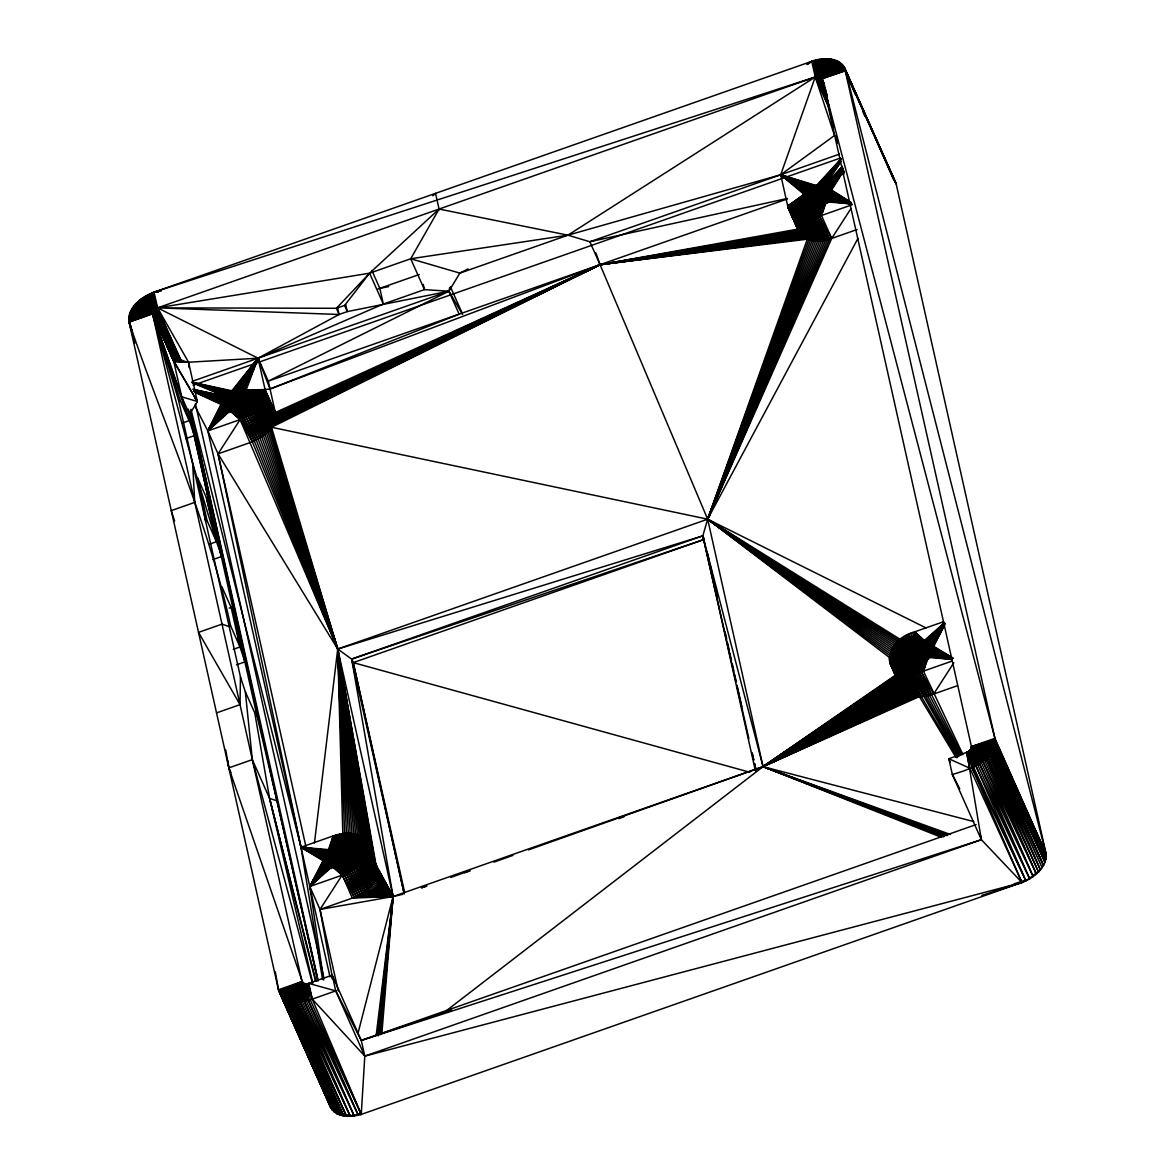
<?xml version="1.0" encoding="UTF-8"?>
<svg xmlns="http://www.w3.org/2000/svg" width="1175" height="1175" viewBox="0 0 1175 1175"><rect width="100%" height="100%" fill="white"/><g stroke="black" fill="none" stroke-linecap="round" stroke-linejoin="round"><path stroke-width="1.5" d="M332.202 978.819L332.217 975.177L307.527 983.754L303.855 983.563L301.99 981.551L152.574 313.843L152.97 311.507L157.567 307.865L815.259 77.007L813.761 60.63C824.013 57.487 838.818 57.237 844.634 68.047L896.158 183.917L1046.176 854.298C1046.631 868.149 1033.648 877.945 1021.971 882.513L361.268 1114.399C351.119 1117.41 336.975 1117.807 330.718 1107.584L278.49 989.791L129.088 322.097C127.179 307.365 141.69 296.599 154.042 292.149L813.761 60.63L815.656 76.874L828.874 107.145M357.758 1114.267L361.268 1114.399L312.256 999.132L308.335 983.548L308.217 1000.351L358.228 1115.192L352.853 1114.767M216.538 712.887L240.023 704.648L240.449 676.888L178.571 400.381L152.574 313.843L129.088 322.097L134.743 343.173M462.553 314.518L448.923 291.224L424.439 289.623L383.329 304.046L258.074 358.213L188.558 362.223C186.164 362.972 175.251 355.54 173.768 361.459L181.684 396.812L194.272 435.646L185.797 438.627M341.103 865.035L332.98 846.778L333.289 835.91C344.084 832.032 360.549 831.224 366.438 843.239L376.632 866.166L393.096 896.496L381.904 1033.089M821.81 204.656C805.345 214.819 793.375 194.448 812.38 187.104C828.83 176.94 840.801 197.312 821.81 204.656L821.487 215.524L831.694 238.437L707.673 519.188L702.826 535.829L755.393 770.697M906.982 662.817C890.165 633.736 959.446 635.176 923.756 660.262L923.433 671.131L962.898 754.512M322.552 979.509L300.991 847.248L218.036 453.844L250.334 442.505C262.701 438.04 277.212 427.289 275.303 412.557L268.282 381.141L258.074 358.213L157.567 307.865L152.06 292.898L157.171 308.012L179.966 359.668L173.768 361.459L152.574 313.843L192.641 463.229L216.45 541.704L224.161 562.355M981.859 895.409L1021.971 882.513L981.375 839.699L952.323 774.457L948.812 758.742L967.98 751.853L970.653 749.503L971.417 746.566L822.015 78.872L820.693 77.124L815.656 76.874L154.042 292.149L157.567 307.865L180.73 359.873L173.768 361.459L197.356 401.498L189.527 414.437L189.16 420.65L182.448 423M223.118 408.665L220.9 403.686C221.385 390.658 247.323 381.478 250.569 396.68C249.35 409.194 224.968 418.109 220.9 403.686L195.182 392.215M332.466 977.85L319.997 909.45L352.294 898.111C365.058 893.632 380.964 881.456 376.632 866.166L365.836 841.99L351.927 849.084C355.261 862.758 330.601 873.568 323.198 861.378C320.878 846.94 348.432 836.556 353.352 852.286M357.67 1114.062L361.268 1114.399L364.793 1056.119L361.268 1040.418L332.217 975.177L332.657 978.746M173.959 361.401L180.73 359.873L150.092 293.735L179.966 359.668L173.959 361.401L152.706 312.109L129.764 313.417L152.823 311.816L174.282 359.888L173.768 361.459L188.558 362.223L197.356 401.498L181.684 396.812L152.574 313.843L180.524 401.248L189.16 420.65L152.574 313.843M994.491 890.958L1025.892 880.839L966.819 752.411L981.375 839.699L361.268 1040.418L335.742 990.877L312.256 999.132C303.576 1002.084 293.339 1003.171 285.055 998.5L303.047 983.123L283.807 997.678L285.055 998.5L336.755 1113.474L350.253 1116.25L298.244 1001.658L306.322 983.916L300.183 1001.599L354.189 1115.927L302.166 1001.438L307.116 983.828L304.163 1001.173L358.228 1115.192L306.19 1000.806L307.527 983.754L304.163 1001.173L354.189 1115.927L336.755 1113.474L283.807 997.678L278.857 991.112L301.99 981.551L304.633 984.004M380.656 1034.617L393.096 896.496L351.663 659.087L337.724 649.055L218.036 453.844L207.843 430.917L194.624 405.434M379.598 1034.323L393.096 896.496L337.724 649.055L271.498 427.259L261.291 404.332L248.615 401.997L262.26 402.849L273.32 424.263L600.058 264.683L797.942 229.11C802.114 242.975 820.547 242.667 831.694 238.437L857.192 229.492M306.19 1000.806L307.923 983.651L308.217 1000.351L361.268 1114.399L357.641 1113.827M829.271 106.749L816.067 76.757L817.815 59.602L816.478 76.669L827.464 101.417M378.35 1035.836L393.096 896.496L374.458 862.597L365.117 840.801L351.193 847.895L353.352 852.683M340.133 865.52L332.011 847.263L333.289 835.91L300.991 847.248L190.908 409.267M822.779 204.156L821.487 215.524C810.339 219.74 791.906 220.048 787.735 206.183L780.699 174.767L815.259 77.007L811.749 61.291L807.107 64.258M924.725 659.762L923.433 671.131C882.983 685.906 878.827 641.565 914.649 631.842L943.554 621.707M377.278 1035.542L393.096 896.496L377.087 867.488L366.438 843.239L351.927 849.084M314.459 842.989L337.724 649.055L270.397 428.743L260.204 405.816L248.072 402.746L261.291 404.332L272.468 425.776L600.058 264.683L798.31 230.417L787.735 206.183L803.92 194.272L810.074 207.197M376.235 1034.955L393.096 896.496L377.395 868.854L367.188 845.927L352.368 850.392L366.879 844.561L376.632 866.166M959.74 788.836L952.323 774.457C969.037 769.772 996.708 760.504 994.917 738.326L844.634 68.047L821.707 78.108L823.161 81.398M132.202 332.481L129.088 322.097L152.53 313.578L128.853 320.731L152.5 313.299L173.724 361.077L178.85 359.418L156.011 308.555L146.287 295.659L156.393 308.364L179.217 359.491L173.959 361.401L152.823 311.816L130.352 311.904L152.97 311.507L174.605 359.668L173.959 361.401L152.5 313.299L128.765 319.321L152.515 313.005L173.959 361.401L179.584 359.579L156.774 308.173L148.167 294.661L156.393 308.364L179.584 359.579M339.193 866.063L331.056 847.807L333.289 835.91L336.006 845.559L344.128 863.816M823.719 203.627L821.487 215.524L852.081 204.773M925.665 659.234L923.433 671.131L952.337 660.982M449.702 287.669L448.923 291.224L459.131 314.151L270.03 388.998L248.63 391.583L250.789 396.504L248.63 391.583M338.282 866.636L330.146 848.379L333.289 835.91L334.978 845.912L343.849 865.828M824.63 203.055L821.487 215.524L818.784 205.875L819.474 216.171L829.682 239.098L707.673 519.188L763.045 766.643L941.16 837.202M926.576 658.661L923.433 671.131L920.73 661.481L923.756 660.262M357.978 1033.427L393.096 896.496L377.557 870.278L367.349 847.351L352.485 851.097L367.188 845.927M302.166 1001.438L306.719 983.872L300.183 1001.599L350.253 1116.25L296.35 1001.614L305.559 983.916L294.514 1001.467L346.463 1116.162L341.235 1115.266L287.846 999.881L303.855 983.563L286.406 999.235L336.755 1113.474L346.463 1116.162L296.35 1001.614L305.941 983.916L298.244 1001.658M828.067 101.109L817.271 76.537L821.824 58.97L816.875 76.595L827.773 101.256M178.482 359.359L155.643 308.775L144.466 296.732L156.011 308.555L178.482 359.359L173.959 361.401L174.429 359.77L152.97 311.507L131.071 310.391L153.147 311.199L174.781 359.579L173.724 360.901M337.401 867.238L329.279 848.982L333.289 835.91L333.964 846.323L342.101 864.58M825.511 202.438L821.487 215.524L819.797 205.507M927.457 658.059L923.433 671.131L921.758 661.114M333.289 835.91L328.442 849.628L335.83 866.225M889.916 657.838L707.673 519.188L807.298 239.186L797.091 216.273L807.254 206.139L798.633 216.817L808.841 239.744L707.673 519.188L337.724 649.055L342.85 835.117M817.271 76.537L826.803 97.628L817.271 76.537L823.807 58.809L817.668 76.507L826.598 96.644M810.471 240.185L798.633 216.817L808.062 206.403L800.263 217.272L810.471 240.185L707.673 519.188L889.563 655.356M812.175 240.537L800.263 217.272L808.899 206.624L801.967 217.61L812.175 240.537L707.673 519.188L890.768 654.034M468.032 268.913L459.866 273.114L448.923 291.224L347.301 311.595L339.076 314.489L258.074 358.213L246.133 389.909L250.363 399.794M813.952 240.787L801.967 217.61L809.781 206.785L803.744 217.86L813.952 240.787L707.673 519.188L890.723 651.758M815.803 240.934L803.744 217.86L810.706 206.903L805.595 218.007L815.803 240.934L707.673 519.188L892.119 650.509M817.697 240.978L805.595 218.007L811.661 206.962L807.489 218.051L817.697 240.978L707.673 519.188L893.587 649.32M819.636 240.919L807.489 218.051L812.63 206.962L809.428 217.992L819.636 240.919L707.673 519.188L895.144 648.174M249.599 399.5L245.369 389.601L258.074 358.213L270.03 388.998L600.058 264.683L798.809 231.681L788.102 207.505L802.408 201.028L805.066 206.859M821.604 240.757L809.428 217.992L813.629 206.917L811.396 217.83L821.604 240.757L707.673 519.188L895.394 646.177M823.616 240.493L811.396 217.83L814.642 206.815L813.408 217.566L823.616 240.493L707.673 519.188L895.556 644.15M825.628 240.126L813.408 217.566L815.67 206.653L815.421 217.199L825.628 240.126L707.673 519.188L271.498 427.259L260.204 405.816L247.47 403.48L258.985 407.255L270.397 428.743M827.655 239.656L815.421 217.199L816.713 206.447L817.447 216.743L827.655 239.656L707.673 519.188L897.421 643.327M249.482 400.91L244.562 389.351L258.074 358.213L265.095 389.63C267.004 404.362 252.493 415.127 240.141 419.578L207.843 430.917L330.013 976.91M249.32 402.364L243.724 389.145L258.074 358.213L231.857 390.776L239.45 409.282M376.044 864.918L337.724 649.055L252.331 441.756L240.141 419.578L229.992 411L207.843 430.917L220.944 404.406L195.197 392.406M248.41 402.232L242.828 388.998L258.074 358.213L232.87 390.364L240.449 408.841M229.066 410.927L207.843 430.917L221.062 405.096L223.25 409.943M323.713 980.053L309.789 886.523L323.007 860.702L300.991 847.248L328.442 849.628L336.329 865.843M945.288 623.734L933.728 646.338L952.808 658M825.687 91.386L819.166 76.581L831.254 59.191L818.799 76.537L826.921 94.646L818.799 76.537L829.477 58.941L818.432 76.507L826.612 94.676L818.432 76.507L827.641 58.794L818.064 76.492L826.906 96.541M248.175 403.818L241.918 388.896L258.074 358.213L233.884 390.012L241.463 408.459M228.185 410.809L207.843 430.917L221.238 405.757L222.692 408.988M338.238 990.966L319.997 909.45L309.789 886.523L323.198 861.378L324.652 864.609M857.941 238.393L707.673 519.188L899.345 642.578M174.15 360.005L152.706 312.109L129.309 314.915L152.618 312.418L173.959 361.401L177.792 359.271L155.306 309.01L142.718 297.877L155.643 308.775L178.145 359.315L173.959 361.401L174.987 359.491L153.338 310.905L132.893 307.38L153.558 310.611L175.442 359.359L173.959 361.401L173.797 360.578M227.318 410.633L207.843 430.917L221.488 406.388M247.91 405.448L240.963 388.852L258.074 358.213L234.912 389.689L242.491 408.107M377.557 870.278L367.349 847.351L352.529 851.816L367.364 848.805C366.057 862.024 353.66 870.939 342.087 875.184L309.789 886.523L323.463 862.024M935.021 648.982L933.273 645.016L944.377 625.1L933.538 645.663L934.947 648.864M189.102 367.599L188.558 362.223L157.567 307.865L369.596 273.188L410.707 258.764L439.068 209.047L567.922 235.176L589.85 241.756L787.353 198.472M226.511 410.413L207.843 430.917L221.811 406.991L223.25 410.237M402.643 894.322L393.096 896.496L354.321 897.348L342.087 875.184L332.246 866.621L309.789 886.523L323.786 862.626M944.318 624.997L932.95 644.399L934.375 647.601M246.912 405.478L239.994 388.866L258.074 358.213L235.94 389.424L243.519 407.813M294.514 1001.467L305.192 983.886L292.737 1001.217L343.761 1115.839L291.033 1000.88L304.487 983.769L289.402 1000.424L341.235 1115.266L291.033 1000.88L304.824 983.828L292.737 1001.217L346.463 1116.162L338.885 1114.487L286.406 999.235L303.561 983.431L285.055 998.5L303.297 983.284M225.732 410.134L207.843 430.917L222.192 407.549M331.306 866.577L309.789 886.523L324.183 863.214M934.771 648.806L932.553 643.827L944.068 625.173L932.083 643.283L935.05 649.922M245.913 405.566L238.995 388.925L258.074 358.213L236.968 389.204L244.547 407.563M843.283 171.491L831.592 190.056L850.832 202.291M177.454 359.256L154.968 309.245L141.029 299.096L155.306 309.01L177.454 359.256L173.959 361.401L175.207 359.433L153.558 310.611L133.979 305.911L153.793 310.317L175.692 359.315L173.959 361.401L152.618 312.418L128.986 316.413L152.559 312.712L173.856 360.417M850.906 208.651L831.694 238.437L819.474 216.171L817.741 206.183L817.447 216.743L829.682 239.098M953.821 662.773L933.64 694.043C922.86 697.921 906.38 698.728 900.505 686.714L889.857 662.465L904.368 656.634L906.557 661.496M225.012 409.811L207.843 430.917L222.648 408.077M843.151 171.168L831.327 189.41L832.752 192.612M244.885 405.713L237.982 389.043L258.074 358.213M330.381 866.46L309.789 886.523L324.652 863.743M842.989 170.86L830.989 188.793L832.429 191.995M831.195 198.413L825.291 185.136L840.257 162.914M224.337 409.443L207.843 430.917L223.147 408.577M329.499 866.298L309.789 886.523L325.167 864.257M832.811 193.199L830.593 188.22L842.798 170.566M934.522 649.423L931.555 642.784L943.863 624.968M830.314 198.252L824.395 184.974L840.977 161.386M832.355 192.656L830.138 187.677L842.563 170.302M207.843 430.917L223.72 409.032M328.662 866.078L309.789 886.523L325.754 864.712M830.138 199.794L823.484 184.857L840.698 161.342M934.668 650.627L930.982 642.328L943.76 624.88M832.561 193.816L829.609 187.178L843.356 168.627M829.183 199.735L822.529 184.798L840.742 160.902M832.723 195.021L829.021 186.722L843.092 168.422M337.519 307.498L339.076 314.489L157.567 307.865L336.402 308.291L344.627 305.397L369.596 273.188L439.068 209.047M327.854 865.813L309.789 886.523L326.4 865.123M934.022 650.216L930.336 641.917L943.628 624.792M828.948 201.395L821.56 184.798L840.448 160.902M832.811 196.269L828.375 186.311L842.783 168.231M825.746 91.342L819.166 76.581L832.972 59.543L819.504 76.654L825.305 89.726M827.949 201.439L820.561 184.842L840.154 160.916M309.789 886.523L327.105 865.49M933.332 649.848L929.631 641.55L944.641 623.323L928.882 641.227L933.317 651.185M832.106 195.902L827.685 185.944L842.475 168.054M827.67 203.202L819.548 184.945L840.198 160.549M831.357 195.579L826.921 185.621L842.123 167.907M826.642 203.363L818.52 185.107L841.094 159.227M289.402 1000.424L304.163 983.681L287.846 999.881L338.885 1114.487M831.298 196.974L826.128 185.356L841.755 167.79M825.614 203.569L817.477 185.312L841.138 158.963M831.239 197.767L825.291 185.136L842.416 166.292M840.889 159.022L816.449 185.577L780.699 174.767L567.922 235.176L459.866 273.114L410.707 258.764L424.439 289.623L423.264 284.379M825.291 185.136L841.373 167.687M933.244 652.58L928.074 640.962L944.582 623.073M173.959 361.401L176.235 359.256L154.336 309.759L137.916 301.681L154.645 309.495L176.823 359.227L173.959 361.401L175.956 359.286L154.057 310.038L136.506 303.062L154.336 309.759L176.514 359.227L173.959 361.401L177.131 359.227L154.968 309.245L139.428 300.359L154.645 309.495L177.131 359.227M933.141 654.02L927.237 640.742L944.48 623.044M932.26 653.858L926.355 640.581L944.377 623.014M932.083 655.4L925.43 640.463L944.259 623L924.475 640.404L931.129 655.342M432.87 195.799L435.543 193.346L439.274 209.987M823.895 85.217L820.943 77.286L840.184 62.745L820.693 77.124L824.409 85.452L820.693 77.124L838.935 61.922L820.429 76.977L824.13 85.334L820.429 76.977L837.584 61.188L820.135 76.845L824.586 86.921M444.884 1011.851L763.045 766.643L895.467 675.17M807.328 64.522L811.749 61.291M782.153 178.042L780.699 174.767L834.514 135.492L815.259 77.007L567.922 235.176L410.707 258.764M809.604 207.96L803.48 195.05L787.735 206.183L800.219 234.031L600.058 264.683L275.303 412.557L265.33 390.996L250.51 395.241L265.095 389.63L275.303 412.557M302.621 982.741L281.662 995.768L332.246 1109.861L280.766 994.711L302.621 982.741L282.676 996.767L334.273 1111.829L337.871 1112.182M758.448 769.082L904.779 692.281L893.47 668.399L905.998 659.689L912.652 662.509L920.73 661.481L921.376 671.792L931.584 694.719L961.767 754.879M823.895 83.924L821.178 77.477L841.315 63.656L842.798 67.004M302.812 982.946L282.676 996.767L303.047 983.123M528.442 849.892L763.045 766.643L895.864 675.61M805.022 206.785L803.582 203.539L790.893 212.161L801.1 235.088L600.058 264.683L275.537 413.923L265.433 392.406L250.569 395.96L265.33 390.996L275.537 413.923M354.321 897.348L340.397 865.182L342.087 875.184L319.997 909.45L393.096 896.496L763.045 766.643L896.393 676.095M808.429 207.123L803.098 195.814L787.735 206.183L802.408 201.028L803.876 204.274M344.672 834.323L337.724 649.055L702.826 535.829L763.045 766.643L897.054 676.58M820.943 77.286L841.315 63.656M943.672 836.908L763.045 766.643L896.393 678.078M944.45 835.968L763.045 766.643L897.333 678.607M946.962 835.675L763.045 766.643L898.434 679.135M808.092 207.887L802.789 196.592L787.735 206.183L802.29 200.338L805.242 206.8M948.019 834.823L763.045 766.643L898.17 680.633M351.193 847.895L364.25 839.684L377.395 868.854M892.471 667.356L905.998 659.689L892.471 667.356L903.678 691.326L763.045 766.643L950.531 834.5M893.47 668.399L906.527 660.188L894.586 669.353L904.779 692.281M973.678 821.575L763.045 766.643L899.565 681.148M824.13 84.086L821.369 77.668L842.328 64.64L895.335 182.052L843.988 66.843L821.56 77.888L824.336 84.277M801.1 235.088L790.011 211.103L803.186 202.967L789.248 209.958L800.219 234.031M907.159 661.687L904.207 655.224L889.387 659.689L899.756 684.026L763.045 766.643L915.545 696.349L905.337 673.437L912.652 662.509L907.217 673.598L917.411 696.525L763.045 766.643L899.595 682.602L900.505 686.714L763.045 766.643L919.349 696.584L956.083 757.611M821.178 77.477L842.328 64.64L855.415 94.602M900.065 685.392L763.045 766.643L912.02 695.688L901.812 672.776L910.86 662.23L903.531 673.158L913.739 696.085L763.045 766.643L899.888 684.717L889.857 662.465L904.559 657.31L906.013 660.556M807.063 207.05L802.54 197.356L787.735 206.183L802.246 199.618L805.213 206.08M197.752 478.225L207.02 520.554L205.64 521.347L197.752 478.225L206.389 497.627L221.341 556.612L212.954 559.564M236.513 664.83L244.899 661.877L240.008 646.97L231.211 607.695L232.591 606.887L234.412 608.65M131.321 327.091L129.088 322.097C163.119 423.103 208.21 521.215 230.579 625.805L229.198 626.613L222.002 624.131L198.516 632.37L240.023 704.648M312.785 983.152L269.604 798.427L254.769 712.961L256.15 712.153L188.338 409.135M907.027 662.935L904.368 656.634L889.681 661.789L901.827 689.167L763.045 766.643L908.818 694.616L898.611 671.703L909.215 661.745L900.168 672.291L910.375 695.203L763.045 766.643L901.093 687.962L890.297 663.787L904.559 657.31M763.045 766.643L906.013 693.147L895.82 670.235L907.761 661.055L897.157 671.013L907.364 693.94L763.045 766.643L902.679 690.283L891.619 666.24L905.147 658.573L906.968 662.392M821.707 78.108L843.988 66.843L893.808 179.79L843.224 65.712L821.56 77.888L824.483 84.468M280.766 994.711L302.43 982.535L280.002 993.565L330.718 1107.584L278.49 989.791L275.317 971.842M789.248 209.958L802.863 202.35L788.601 208.768L799.441 232.885L600.058 264.683L275.626 415.333L265.374 393.845L250.569 396.68L265.433 392.406L275.626 415.333M790.011 211.103L803.582 203.539M806.123 206.198L802.378 198.12L787.735 206.183L802.275 198.883L806.006 206.962M821.369 77.668L843.224 65.712M332.246 1109.861L280.002 993.565L302.151 982.065L278.857 991.112L302.063 981.815M890.885 665.05L905.147 658.573L890.885 665.05L901.827 689.167M891.619 666.24L905.543 659.146M280.002 993.565L302.283 982.3M590.32 269.589L600.058 264.683L802.114 236.072L791.921 213.16L804.053 204.083L790.893 212.161L802.114 236.072M788.601 208.768L802.598 201.703L804.787 206.565M271.498 427.259L600.058 264.683L803.245 236.983L793.052 214.07L804.581 204.582L791.921 213.16L803.245 236.983M805.844 238.54L794.285 214.893L805.8 205.449L795.637 215.627L805.844 238.54L600.058 264.683L274.627 421.238L263.832 399.823L249.511 400.469L263.112 401.336L274.039 422.75L600.058 264.683L804.493 237.805L794.285 214.893L805.169 205.037L793.052 214.07L804.493 237.805M595.887 252.919L600.058 264.683L275.405 418.241L264.874 396.812L250.143 398.942L264.419 398.31L275.082 419.725L600.058 264.683L807.298 239.186L795.637 215.627L806.505 205.816L797.091 216.273L808.841 239.744M275.582 416.772L265.374 393.845L250.495 397.414L265.197 395.314L275.582 416.772L600.058 264.683L589.85 241.756L839.567 154.101M366.438 843.239L352.177 849.716L366.879 844.561M844.634 68.047L821.839 78.358L845.133 69.31L896.158 183.917L845.501 70.617L821.942 78.608L845.133 69.31M279.371 992.376L302.151 982.065M904.809 657.956L890.297 663.787L901.093 687.962M802.598 201.703L788.102 207.505L799.441 232.885M450.803 877.431L469.78 870.704M493.926 862.127L512.902 855.4M377.924 289.006L419.211 274.509M192.274 381.302L448.923 291.224L268.282 381.141L787.47 198.898M193.155 385.238L840.463 158.023M209.738 544.069L216.45 541.704L206.389 497.627L208.342 498.494L212.969 511.771M229.243 608.077L232.591 606.887L240.008 646.97L233.296 649.334M702.826 535.829L351.663 659.087L404.229 893.969L353.234 662.612L351.663 659.087L704.398 539.354L702.826 535.829L735.947 681.72M404.597 892.148L353.234 662.612L704.398 539.354M278.49 989.791L301.99 981.551L303.444 984.826L228.831 767.877L252.331 759.638L245.34 691.796L240.449 676.888M902.679 690.283L889.548 661.099L904.251 655.944L907.188 662.406M957.449 685.701L933.64 694.043L921.376 671.792L919.687 661.789L919.305 672.364L929.513 695.292L960.621 755.187M464.771 872.717L469.956 870.895M618.726 818.667L623.925 816.845M1043.943 851.39L1046.176 854.298L845.501 70.617L822.015 78.872L994.917 738.326L971.417 746.566L995.137 739.692L1046.176 854.298L1043.444 851.846M976.131 824.586L361.268 1040.418L451.685 1010.118M250.363 394.565L265.095 389.63L246.133 389.909L250.627 399.897M1035.028 873.113L1038.524 871.967L987.485 757.361L969.933 750.37L988.807 755.951L1040.433 869.838L987.485 757.361L969.654 750.649L986.075 758.727L1038.524 871.967M1032.854 875.155L1036.35 874.009L986.075 758.727L969.346 750.913L984.562 760.049L1036.35 874.009L982.961 761.327L969.037 751.163L984.562 760.049M1029.652 877.681L1033.148 876.55L982.961 761.327L968.699 751.413L981.272 762.531L1033.148 876.55L979.524 763.677L968.347 751.633L981.272 762.531M1013.937 883.908L1029.638 878.841L979.524 763.677L967.98 751.853L977.703 764.763L1029.638 878.841L975.823 765.762L967.598 752.059L977.703 764.763M995.137 739.692L971.461 746.845L995.24 741.087L1046.176 854.298L994.917 738.326M889.548 661.099L904.368 656.634M250.157 393.904L265.095 389.63L246.838 390.262L251.098 400.132M966.819 752.411L971.931 767.525L1021.971 882.513L364.793 1056.119L312.256 999.132L308.731 983.416L335.742 990.877L364.793 1056.119L981.375 839.699L980.2 834.456M249.878 393.272L265.095 389.63L247.499 390.658L251.053 398.868M971.446 747.711L995.196 742.527L1046.235 856.428L995.005 744.01L971.446 747.711L994.682 745.493L1045.882 859.366L994.226 747.006L971.373 748.005L994.682 745.493M971.475 747.418L995.196 742.527L971.49 747.124L995.24 741.087L1046.235 856.428M371.858 270.47L379.819 288.345L388.675 286.612M249.526 392.67L251.024 396.019L249.526 392.67L265.095 389.63L248.101 391.099L250.951 397.664M161.239 290.974L154.042 292.149L157.714 292.281M265.095 389.63L249.115 392.112L250.554 395.387M971.167 748.607L994.226 747.006L1044.957 862.377L992.919 750.032L971.167 748.607L993.639 748.519L1044.957 862.377M971.284 748.299L994.226 747.006M377.454 873.216L367.246 850.303L352.412 853.3L366.967 851.816L377.454 873.216L393.096 896.496L358.302 895.541L341.411 864.771L344.128 874.42L356.333 896.481L393.096 896.496L377.572 871.732L367.246 850.303L352.5 852.551L367.364 848.805L377.572 871.732M340.265 1113.606L336.755 1113.474L342.131 1113.915M188.558 362.223L173.973 361.415L197.356 401.498L195.256 398.516M376.764 876.271L366.556 853.344L352.001 854.827L366.012 854.901L376.764 876.271L393.096 896.496L362.062 893.397L350.003 871.586L343.379 863.831L360.211 894.513L393.096 896.496L377.175 874.743L366.556 853.344L352.236 854.063L366.967 851.816L377.175 874.743M952.308 659.498L928.294 657.413L923.433 671.131L922.772 660.717M175.207 359.433L153.338 310.905L131.923 308.878L153.147 311.199L174.605 359.668M970.858 749.209L992.067 751.53L1043.517 865.402L991.098 753.028L970.653 749.503L992.067 751.53L971.02 748.916L992.919 750.032L1043.517 865.402M827.127 201.131L852.007 203.98L826.333 201.806L821.487 215.524L820.811 205.111M929.072 656.752L952.176 659.381M335.507 866.489L327.663 850.289L300.991 847.248L322.89 859.997L325.093 864.859L322.89 859.997M827.861 200.44L850.333 203.686M929.822 656.047L952.279 659.293M334.743 867.165L326.914 850.979L300.991 847.248L322.846 859.277L326.547 867.37M375.515 879.37L365.322 856.443L351.31 856.384L364.485 857.985L375.515 879.37L393.096 896.496L365.557 890.973L353.646 869.294L345.23 862.729L351.868 870.484L363.853 892.222L393.096 896.496L376.206 877.813L365.322 856.443L351.678 855.606L366.012 854.901L376.206 877.813M828.551 199.721L850.186 203.539M930.497 655.342L952.132 659.146M334.023 867.87L326.239 851.699L300.991 847.248L322.875 858.543L326.591 866.621M829.183 198.986L850.274 203.437M952.22 659.043L931.129 654.607L924.475 640.404L914.649 631.842L916.338 641.858L924.461 660.115M332.584 866.988L325.607 852.433L300.991 847.248L322.978 857.794L326.723 865.872M194.33 389.777L224.219 396.151L230.902 411.059L240.141 419.578L337.724 649.055L375.324 863.728L365.836 841.99L351.589 848.467L353.029 851.669M192.773 389.175L224.219 396.151L230.887 412.205M374.458 862.597L337.724 649.055L256.223 439.993L238.951 409.385L230.887 391.231L192.289 382.316L231.857 390.776L240.097 408.988M194.198 389.953L223.603 396.886L230.285 411.793M829.756 198.237L850.348 203.334M931.702 653.843L952.308 658.94L932.216 653.094M331.982 867.723L325.034 853.182L300.991 847.248L323.14 857.03L327.663 866.724M234.589 412.293L226.408 394.08L192.245 382.492L229.918 391.73L238.143 409.943M194.066 390.115L223.044 397.635L229.713 412.543M338.341 865.857L352.294 898.111L393.096 896.496L368.715 888.3L356.98 866.739L346.933 861.481L355.349 868.046L367.188 889.666L393.096 896.496L374.693 880.912L363.53 859.513L350.855 857.148L364.485 857.985L374.693 880.912M235.426 411.661L227.23 393.449L192.289 382.462L228.993 392.274L237.203 410.472M353.234 662.612L749.9 772.283M194.36 390.408L222.545 398.384L228.464 411.647M830.255 197.488L850.421 203.216M331.438 868.472L324.52 853.946L300.991 847.248L323.389 856.267L327.928 865.946M192.245 382.418L228.097 392.847L236.292 411.044M176.235 359.256L154.057 310.038L135.198 304.472L153.793 310.317L175.442 359.359M194.242 390.585L222.104 399.147L228.023 412.41M988.807 755.951L970.197 750.091L990.011 754.497L1042.122 867.649L991.098 753.028L970.433 749.797L990.011 754.497L1040.433 869.838M809.839 207.549L803.92 194.272L780.699 174.767L815.406 185.885L824.204 203.936M830.71 196.71L850.494 203.113M932.656 652.316L952.44 658.72M190.688 411.147L276.962 800.821L317.926 980.817L276.962 800.821L269.604 798.427L252.331 759.638L312.433 983.24M329.426 866.019L324.08 854.71L300.991 847.248L323.698 855.488L329.029 866.783M194.154 390.761L221.723 399.926L226.173 409.869M811.382 208.048L804.434 193.508L780.699 174.767L814.393 186.252L823.176 204.274M194.081 390.952L221.429 400.69L225.864 410.633M831.092 195.931L850.538 202.996M933.038 651.552L952.499 658.617L933.347 650.774M811.984 207.314L805.007 192.759L780.699 174.767L813.379 186.649L822.162 204.641M224.219 396.151L192.23 382.624L225.629 394.756L233.061 411.309M194.037 391.128L221.179 401.453L225.615 411.397M812.645 206.594L805.639 192.024L780.699 174.767L812.38 187.104L821.942 206.697M192.171 382.565L224.895 395.446L232.327 411.999M193.993 391.304L221.017 402.202L224.763 410.281M814.143 207.505L806.329 191.319L780.699 174.767L811.411 187.603L820.165 205.537M372.651 883.953L362.443 861.025L349.783 858.661L361.254 862.509L372.651 883.953L393.096 896.496L371.447 885.436L359.932 863.963L348.461 860.115L358.507 865.373L370.14 886.89L393.096 896.496L373.738 882.44L362.443 861.025L350.356 857.912L363.53 859.513L373.738 882.44M193.963 391.495L220.915 402.952L224.645 411.03M831.636 194.389L850.627 202.776L831.401 195.167L826.921 185.621M933.596 649.995L952.572 658.397M178.571 400.381L180.524 401.248M814.921 206.829L807.063 190.614L780.699 174.767L810.471 188.132L819.21 206.036M1021.971 882.513L969.948 768.274L948.812 758.742L950.296 762.09M831.812 193.625L850.641 202.673M933.758 649.246L952.602 658.279M816.522 207.799L807.857 189.953L780.699 174.767L809.56 188.705L818.27 206.594M925.973 627.905L707.673 519.188L600.058 264.683M831.915 192.876L850.656 202.57L831.929 192.142M933.861 648.482L952.617 658.176M780.699 174.767L808.679 189.307L817.374 207.182M933.89 647.748L952.617 658.073L933.846 647.028M831.885 191.422L850.656 202.364M831.768 190.732L849.378 201.483M901.592 640.243L707.673 519.188L899.595 640.83M925.489 659.748L917.367 641.491L914.649 631.842L923.506 640.404L931.026 656.076M333.23 866.636L342.087 875.184L339.369 865.534M231.901 411L240.141 419.578L218.036 453.844L305.999 846.94M926.517 659.439L914.649 631.842L922.507 640.448L930.042 656.105M334.229 866.577L342.087 875.184L337.298 866.107M232.9 410.912L240.141 419.578L237.938 409.767L252.331 441.756M928.221 659.043L914.649 631.842L921.494 640.551L929.792 657.736M335.242 866.474L342.087 875.184L336.27 866.328M233.898 410.78L240.141 419.578L236.924 410.09M195.402 398.663L197.356 401.498M914.649 631.842L920.466 640.713L928.456 657.222M921.317 696.54L911.11 673.613L914.576 662.568L909.142 673.672L919.349 696.584L907.217 673.598L913.607 662.568L909.142 673.672L921.317 696.54L957.14 757.596M234.897 410.604L240.141 419.578L235.911 410.369M923.33 696.393L913.137 673.466L915.575 662.524L911.11 673.613L957.728 756.656M925.386 696.129L915.178 673.202L916.603 662.421L913.137 673.466L958.844 756.524M372.064 858.793L337.724 649.055L258.103 438.995L240.919 408.489L247.896 416.067L259.925 437.923L337.724 649.055L373.474 861.554L370.551 855.003M370.272 854.328L337.724 649.055L254.299 440.919L242.123 418.829L238.951 409.385M931.584 694.719L919.305 672.364L918.659 662.054L917.234 672.834L927.442 695.762L959.49 755.452M366.483 845.633L337.724 649.055L261.673 436.777L249.717 414.995L242.784 407.431L251.465 413.85L263.362 435.558L337.724 649.055L368.671 851.713M929.513 695.292L917.234 672.834L917.631 662.259L915.178 673.202L927.442 695.762M362.752 839.082L337.724 649.055L264.963 434.295L253.154 412.631L244.532 406.227L254.755 411.367L266.461 432.958L337.724 649.055L364.5 841.344M359.3 836.512L337.724 649.055L267.885 431.592L256.267 410.046L246.104 404.905L257.678 408.665L269.192 430.182L337.724 649.055L360.945 836.938M924.108 660.247L910.61 633.472L923.197 662.627M917.411 696.525L905.337 673.437L911.741 662.392L903.531 673.158L915.545 696.349M913.739 696.085L901.812 672.776L910.008 662.01L900.168 672.291L912.02 695.688M910.375 695.203L898.611 671.703L908.451 661.422L897.157 671.013L908.818 694.616M923.447 660.512L915.325 642.255L912.608 632.62L925.122 659.88M923.095 660.673L914.326 642.71L908.642 634.427L922.918 662.773M921.156 661.657L912.417 643.738L906.733 635.455L913.357 643.21L921.494 661.466M343.776 863.933L334.978 845.912L343.452 864.051M343.555 865.946L333.964 846.323L343.1 866.122M332.98 846.778L341.749 864.741M332.011 847.263L340.765 865.197M331.056 847.807L339.795 865.711M817.477 185.312L826.275 203.437M825.247 203.657L816.449 185.577L824.571 203.833M918.395 641.183L927.192 659.263M917.367 641.491L926.164 659.542M920.231 662.201L911.506 644.311L904.868 636.556L912.417 643.738L920.539 661.995M919.32 662.788L910.64 644.913L903.09 637.731L911.506 644.311L919.628 662.568M918.468 663.405L909.803 645.56L901.387 638.98L910.64 644.913L918.762 663.17M907.364 693.94L895.82 670.235L907.115 660.644L894.586 669.353L906.013 693.147M346.875 863.096L338.077 844.987L337.431 834.661L337.034 845.251L345.171 863.493M345.832 863.331L337.034 845.251L335.36 835.234L336.006 845.559L344.804 863.61M330.146 848.379L338.87 866.254M329.279 848.982L337.974 866.842M818.52 185.107L827.303 203.26M917.646 664.051L909.009 646.221L899.756 640.287L909.803 645.56L917.925 663.816M916.103 663.111L908.275 646.926L898.229 641.653L909.009 646.221L916.397 662.817M347.11 861.275L339.105 844.781L339.502 834.191L338.077 844.987L346.199 863.243M820.561 184.842L828.845 202.056M819.548 184.945L827.832 202.129M915.384 663.816L907.585 647.631L896.804 643.063L908.275 646.926L915.663 663.523M348.681 860.159L341.147 844.517L343.599 833.574L340.133 844.619L347.521 861.216M348.432 861.789L340.133 844.619L341.558 833.824L339.105 844.781L347.242 863.023M821.56 184.798L829.08 200.47M913.944 662.92L906.953 648.38L895.482 644.517L907.585 647.631L914.238 662.568M349.665 860.144L342.145 844.458L345.612 833.413L341.147 844.517L348.549 861.113M822.529 184.798L830.035 200.499M913.342 663.655L906.38 649.129L894.278 646L906.953 648.38L913.607 663.302M350.635 860.173L343.129 844.473L347.594 833.369L342.145 844.458L349.533 861.055M823.484 184.857L830.226 199.016M925.43 640.463L932.172 654.622M971.931 767.525L1025.892 880.839L975.823 765.762L967.216 752.235L973.899 766.688M912.02 662.803L905.881 649.878L893.206 647.513L906.38 649.129L913.034 664.066M350.811 858.69L344.084 844.531L349.518 833.428L343.129 844.473L349.783 859.41M824.395 184.974L830.373 197.576M823.998 204.009L815.406 185.885L824.277 205.801M926.355 640.581L932.333 653.183M911.55 663.567L905.426 650.656L892.251 649.055L905.881 649.878L911.785 663.155M351.722 858.822L344.995 844.634L351.398 833.604L344.084 844.531L350.723 859.468M927.237 640.742L933.2 653.373M910.375 662.729L905.044 651.42L891.414 650.597L905.426 650.656L911.345 663.934M351.839 857.442L345.876 844.81L353.19 833.883L344.995 844.634L350.914 857.912M826.128 185.356L831.327 196.431M928.074 640.962L933.273 652.037M909.288 661.892L904.735 652.198L890.723 652.14L905.044 651.42L909.479 661.378M351.927 856.09L346.728 845.016L354.923 834.265L345.876 844.81L351.795 858.073M928.882 641.227L933.317 650.744M909.009 662.656L904.5 652.977L890.18 653.682L904.735 652.198L909.171 662.157M352.706 856.384L347.521 845.295L356.568 834.749L346.728 845.016L351.898 856.634M827.685 185.944L832.106 195.461M822.823 204.391L814.393 186.252L822.515 204.494M929.631 641.55L934.052 651.067M916.338 641.858L925.533 661.657M908.069 661.804L904.324 653.741L889.769 655.224L904.5 652.977L908.936 662.935M353.44 856.722L348.27 845.603L358.125 835.337L347.521 845.295L351.957 855.253M828.375 186.311L832.781 195.843M930.336 641.917L933.993 649.863M907.952 662.568L904.221 654.49L889.49 656.737L904.324 653.741L908.025 662.039M353.381 855.518L348.975 845.971L359.579 836.027L348.27 845.603L352.706 855.562M829.021 186.722L832.678 194.683M821.692 204.832L813.379 186.649L822.236 206.565M930.982 642.328L934.624 650.289M220.9 403.686L223.852 410.148M353.278 854.357L349.621 846.382L360.916 836.806L348.975 845.971L353.411 855.929M829.609 187.178L832.517 193.552M931.555 642.784L934.463 649.173M915.325 642.255L923.623 660.438M223.147 409.252L220.944 404.406L223.162 409.385M353.117 853.226L350.209 846.852L362.15 837.672L349.621 846.382L353.322 854.68M829.095 106.793L815.656 76.874L815.788 60.072L816.067 76.757L828.008 103.121M830.138 187.677L832.311 192.465M932.083 643.283L934.977 649.672M889.681 661.789L899.756 684.026M239.994 388.866L247.499 405.448M238.995 388.925L246.5 405.507M237.982 389.043L245.487 405.61M352.911 852.139L350.738 847.351L363.266 838.642L369.097 851.728M281.662 995.768L334.273 1111.829L283.807 997.678M245.369 389.601L249.878 399.588M244.562 389.351L249.82 400.998M243.724 389.145L249.732 402.452M242.828 388.998L248.85 402.291M241.918 388.896L248.674 403.847M240.963 388.852L248.483 405.448M236.968 389.204L245.223 407.431M235.94 389.424L244.18 407.652M234.912 389.689L243.152 407.916M242.123 408.224L233.884 390.012L241.8 408.342M241.095 408.592L232.87 390.364L240.699 408.753M324.476 863.933L323.007 860.702L325.269 865.946M819.166 76.581L825.79 91.312M826.671 96.556L817.668 76.507L825.746 58.75L818.064 76.492L826.98 96.468M827.567 101.3L816.478 76.669L819.827 59.235L816.875 76.595L827.861 101.138M830.593 188.22L832.767 193.023M932.553 643.827L934.712 648.629M247.499 390.658L251.083 397.767M246.838 390.262L250.583 398.589M820.693 77.124L824.424 85.452M825.349 89.697L819.504 76.654L834.602 59.998L819.827 76.742L825.599 89.77L819.827 76.742L836.145 60.542L820.135 76.845L824.615 86.906M152.618 312.418L174.032 360.137M816.067 76.757L828.639 104.913M815.259 77.007L830.461 111.14M812.38 187.104L821.252 207.02M811.411 187.603L819.533 205.86M810.471 188.132L818.593 206.389M809.56 188.705L817.683 206.962M808.679 189.307L816.816 207.564M807.857 189.953L815.979 208.21M807.063 190.614L814.451 207.211M806.329 191.319L813.717 207.916M805.639 192.024L812.292 206.962M805.007 192.759L811.661 207.696M804.434 193.508L810.339 206.785M803.48 195.05L808.65 206.668M803.098 195.814L808.268 207.432M802.789 196.592L807.959 208.21M802.54 197.356L806.241 205.654M802.378 198.12L806.065 206.418M802.275 198.883L805.227 205.522M802.246 199.618L805.213 206.257M802.29 200.338L805.257 206.976M923.506 640.404L930.894 657.001M922.507 640.448L929.895 657.045M921.494 640.551L928.882 657.148M920.466 640.713L928.588 658.969M919.438 640.918L927.56 659.175M907.922 662.788L904.221 654.49L889.372 658.22L891.414 663.097M907.159 661.863L904.207 655.224L889.372 658.22L891.546 663.141M907.203 662.582L904.251 655.944L889.387 659.689L903.678 691.326M450.466 286.862L462.01 312.829M275.405 418.241L265.197 395.314L250.363 398.178L264.874 396.812L275.082 419.725M274.627 421.238L264.419 398.31L249.864 399.706L263.832 399.823L274.039 422.75M273.32 424.263L263.112 401.336L249.085 401.233L262.26 402.849L272.468 425.776M269.192 430.182L258.985 407.255L246.809 404.2L257.678 408.665L267.885 431.592M266.461 432.958L256.267 410.046L245.34 405.581L254.755 411.367L264.963 434.295M263.362 435.558L253.154 412.631L243.68 406.844L251.465 413.85L261.673 436.777M259.925 437.923L249.717 414.995L241.874 407.975L247.896 416.067L258.103 438.995M256.223 439.993L246.016 417.066L239.95 408.959L254.299 440.919M221.017 402.202L224.719 410.501M220.915 402.952L224.616 411.25M221.062 405.096L223.294 410.31M173.753 360.74L152.515 313.005L128.809 317.882L152.559 312.712L173.738 361.268M181.684 396.812L189.527 414.437M377.087 867.488L365.117 840.801L351.589 848.467L353.396 852.404M371.447 885.436L361.254 862.509L349.151 859.395L359.932 863.963L370.14 886.89M207.02 520.554L216.45 541.704M353.411 852.874L350.738 847.351L364.25 839.684L373.474 861.554M368.715 888.3L358.507 865.373L347.727 860.805L356.98 866.739L367.188 889.666M353.161 853.491L350.209 846.852L363.266 838.642L366.762 847.087M365.557 890.973L355.349 868.046L346.096 862.112L353.646 869.294L363.853 892.222M362.062 893.397L351.868 870.484L344.319 863.287L350.003 871.586L360.211 894.513M221.796 586.531L231.211 607.695M358.302 895.541L348.094 872.614L342.41 864.33L356.333 896.481M230.579 625.805L240.008 646.97M327.663 850.289L335.786 868.545M326.914 850.979L334.302 867.576M326.239 851.699L333.627 868.296M325.607 852.433L332.246 867.37M325.034 853.182L331.688 868.119M324.52 853.946L330.439 867.223M324.08 854.71L329.25 866.328M323.698 855.488L328.868 867.106M323.389 856.267L327.825 866.225M323.14 857.03L327.575 866.988M322.978 857.794L326.665 866.092M322.875 858.543L326.562 866.842M322.846 859.277L325.798 865.916M323.198 861.378L324.682 864.697M245.34 691.796L254.769 712.961M225.718 749.9L228.831 767.877L230.99 772.724M361.268 1114.399L310.229 999.778L308.335 983.548M818.432 76.507L826.554 94.749M933.273 645.016L934.698 648.218M995.005 744.01L1045.882 859.366M156.393 308.364L178.85 359.418M154.645 309.495L176.514 359.227M154.057 310.038L175.692 359.315M153.338 310.905L174.781 359.579M152.97 311.507L174.282 359.888M862.7 111.243L864.873 116.237M155.643 308.775L177.792 359.271M344.627 305.397L347.301 311.595L345.744 304.619M339.076 314.489L336.402 308.291L369.596 273.188L383.329 304.046L379.819 288.345M221.429 400.69L225.527 410.339M221.723 399.926L226.496 411.177M222.104 399.147L226.848 410.413M894.131 669.603L896.863 676.11M222.545 398.384L227.935 411.25M223.044 397.635L229.081 412.087M223.603 396.886L229.624 411.338M224.895 395.446L231.534 411.47M226.408 394.08L233.384 411.03M225.629 394.756L232.635 411.72M230.887 391.231L239.171 411.456M229.918 391.73L237.526 410.281M228.993 392.274L236.616 410.853M228.097 392.847L235.72 411.441M227.23 393.449L234.882 412.072M824.439 85.775L822.015 78.872L833.545 127.047M132.041 330.704L129.088 322.097L132.437 332.584M174.59 521.01L171.271 510.626L194.756 502.371L192.641 463.229M260.101 724.637L256.15 712.153L276.962 800.821M328.721 1101.533L329.705 1105.073M316.031 981.11L269.604 798.427L315.532 981.272M835.675 135.977L837.378 143.115M736.754 685.275L748.886 738.649M753.733 760.005L752.118 752.881L753.777 759.99M194.139 435.69L208.342 498.494L190.321 411.088M966.423 752.558L969.948 768.274M707.585 553.587L709.186 560.71M709.979 564.264L717.147 596.298M725.107 631.886L726.693 638.994M727.501 642.563L729.087 649.672M729.881 653.241L731.482 660.35M732.275 663.904L733.861 671.028M734.654 674.582L736.255 681.706M737.048 685.26L741.822 706.616M332.217 975.177L335.742 990.877M195.417 403.73L323.845 977.644M190.747 411.177L318.131 980.42M310.479 1059.468L311.683 1064.829M190.071 412.66L194.272 435.646M241.859 642.27L244.899 661.877M227.803 760.68L228.831 767.877M346.507 833.809L337.724 649.055L357.611 836.35M348.343 833.398L337.724 649.055L355.687 834.485M350.165 833.06L337.724 649.055L353.925 834.514M337.724 649.055L352.118 834.661M844.135 171.344L843.297 174.767L844.164 171.359M426.657 886.009L421.472 887.845L426.716 886.067M157.714 292.105L154.042 292.149L157.7 292.149M756.157 770.668L754.541 763.559L756.157 770.668"/></g></svg>
